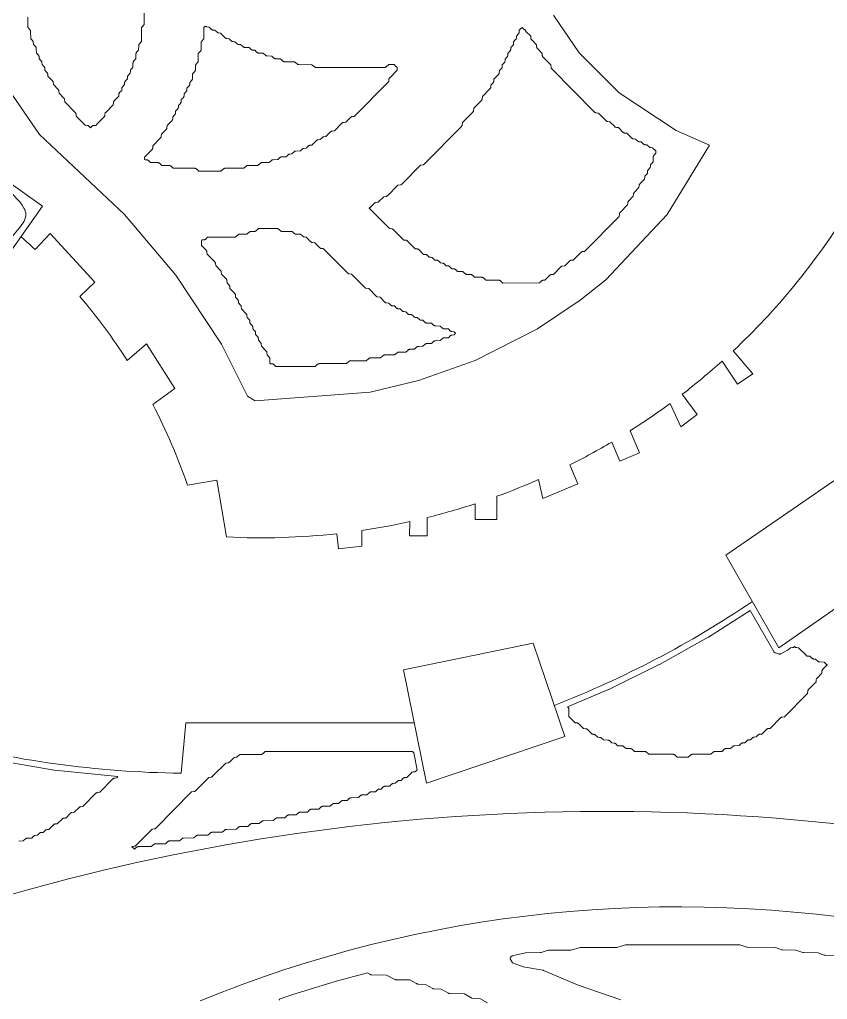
# Model space of a CAD drawing. Header units: inches. Extents: x 36 to 190, y -75 to 56.
# Drawn here: x 161.96 to 169.51, y -61.04 to -51.89 of the extents above; entities that cross this region are included whole.
import ezdxf

# ---------------------------------------------------------------- set-up
doc = ezdxf.new("R2010")
doc.units = ezdxf.units.IN
for name, color, linetype, lineweight in [('01_ORIGINAL_CAD', 7, 'CONTINUOUS', 20), ('02_APPROVED_PDF_OUTLINES', 7, 'CONTINUOUS', 15), ('03_ADDED_AREAS_SAME_COMPOSITION', 7, 'CONTINUOUS', 15), ('04_APPROVED_PERIMETER', 7, 'CONTINUOUS', 15)]:
    doc.layers.add(name, color=color, linetype=linetype, lineweight=lineweight)

# ---------------------------------------------------------------- blocks, each defined once
blk = doc.blocks.new('09_LOTUS')
at = {"layer": '01_ORIGINAL_CAD'}
for points in [[(51.2858, 38.9961), (52.1779, 38.364), (51.6649, 37.64), (50.8365, 38.2269), (51.2858, 38.9961)], [(52.2493, 38.1107), (52.1082, 37.9605)], [(52.2493, 38.1107), (52.6681, 37.6537), (52.5252, 37.5228)], [(52.9682, 36.924), (53.149, 37.0789), (53.4135, 36.6613), (53.2073, 36.5136)], [(58.5281, 36.9184), (58.6704, 36.7041), (58.8136, 36.7992), (58.6323, 37.0141)], [(58.0434, 36.5236), (58.1409, 36.3052), (58.2947, 36.4191), (58.1551, 36.6078)], [(57.4962, 36.1619), (57.5715, 35.985), (57.7545, 36.0629), (57.6677, 36.2668)], [(56.8117, 35.8113), (56.8528, 35.6336), (57.1795, 35.7726), (57.1045, 35.9487)], [(53.8052, 35.8063), (53.533, 35.7591)], [(53.8052, 35.8063), (53.8052, 35.8063)], [(58.564, 35.1056), (59.0582, 34.2414), (60.235, 35.0586), (59.5701, 35.7993), (58.564, 35.1056)], [(56.2206, 35.5856), (56.2206, 35.4387), (56.4229, 35.4387), (56.4229, 35.6554)], [(55.6105, 35.4191), (55.6079, 35.2876), (55.7705, 35.2876), (55.7705, 35.4566)], [(54.9286, 35.3065), (54.9443, 35.1648), (55.1599, 35.189), (55.1599, 35.3363)], [(53.5155, 33.5403), (53.4732, 33.0698)], [(53.5155, 33.5403), (55.6505, 33.5403)]]:
    blk.add_lwpolyline(points, dxfattribs=at)
for points in [[(59.8492, 35.4884, 0.057164), (61.253, 37.0882), (59.6813, 38.2893, -0.064319), (58.6323, 37.0141, -0.064319)], [(59.9983, 35.3223), (60.235, 35.0586), (61.8312, 36.8162), (61.9333, 37.4176, -0.214593), (63.5216, 35.6018, 0.212382), (64.1876, 33.5175, -0.642649), (62.1657, 32.1496, 0.132984), (51.6147, 31.858, -0.471407), (50.9129, 32.2446)], [(58.5281, 36.9184, -0.018836), (58.1551, 36.6078, -0.018836)], [(58.0434, 36.5236, -0.017658), (57.6677, 36.2668, -0.017658)], [(57.4962, 36.1619, -0.017305), (57.1045, 35.9487, -0.017305)], [(54.9286, 35.3065, -0.040089), (53.8973, 35.2756), (53.8052, 35.8063)], [(56.8117, 35.8113, -0.016254), (56.4229, 35.6554, -0.016254)], [(56.2206, 35.5856, -0.018166), (55.7705, 35.4566, -0.018166)], [(55.6105, 35.4191, -0.017778), (55.1599, 35.3363, -0.017778)], [(50.2735, 35.4003, -0.198705), (51.1432, 33.3921, 0.063223), (53.4732, 33.0698)], [(56.9594, 33.703, 0.056142), (58.8111, 34.6734)], [(53.6498, 30.945, -0.14301), (60.2429, 31.6303, -0.286424), (65.3601, 28.4306), (66.4807, 23.8898, -0.272091), (64.8996, 18.9541), (63.6613, 17.5325)]]:
    blk.add_lwpolyline(points, format="xyb", dxfattribs=at)
blk.add_lwpolyline([(55.5495, 34.0342), (56.7635, 34.2825), (57.0577, 33.4124), (55.766, 32.9757)], close=True, dxfattribs=at)
for start, end in [(46.78254, 48.64403), (32.63878, 40.4465), (19.0436, 27.66091)]:
    blk.add_arc((48.3626, 33.9743), 5.4698, start, end, dxfattribs=at)
at = {"layer": '02_APPROVED_PDF_OUTLINES'}
for points in [[(53.128, 40.3269), (53.1285, 40.0627), (53.1085, 40.0397), (53.1063, 40.0368), (53.1046, 40.0337), (53.1034, 40.0304), (53.1026, 40.0269), (53.1023, 40.0233), (53.1023, 39.9022), (53.0836, 39.882), (53.0817, 39.8797), (53.0801, 39.8771), (53.0788, 39.8744), (53.0778, 39.8715), (53.0772, 39.8685), (53.0769, 39.8655), (53.0761, 39.8218), (53.0572, 39.8015), (53.0553, 39.7991), (53.0537, 39.7966), (53.0524, 39.7938), (53.0514, 39.791), (53.0508, 39.788), (53.0505, 39.785), (53.0497, 39.7408), (53.0294, 39.7176), (53.0273, 39.7147), (53.0256, 39.7116), (53.0243, 39.7083), (53.0236, 39.7048), (53.0233, 39.7012), (53.0232, 39.6609), (53.0062, 39.6434), (53.004, 39.6408), (53.0021, 39.6379), (53.0007, 39.6348), (52.9997, 39.6315), (52.9992, 39.6281), (52.9975, 39.6077), (52.978, 39.5867), (52.9758, 39.584), (52.974, 39.5809), (52.9726, 39.5777), (52.9717, 39.5742), (52.9713, 39.5707), (52.9706, 39.5536), (52.9516, 39.533), (52.9493, 39.5303), (52.9475, 39.5272), (52.9462, 39.524), (52.9453, 39.5205), (52.9449, 39.517), (52.9442, 39.4999), (52.9251, 39.4793), (52.9229, 39.4766), (52.9211, 39.4735), (52.9197, 39.4703), (52.9188, 39.4668), (52.9185, 39.4633), (52.9178, 39.4462), (52.8987, 39.4256), (52.8965, 39.4229), (52.8946, 39.4198), (52.8933, 39.4166), (52.8924, 39.4131), (52.892, 39.4096), (52.8913, 39.3928), (52.8476, 39.3481), (52.8453, 39.3455), (52.8435, 39.3426), (52.842, 39.3394), (52.841, 39.3361), (52.8405, 39.3327), (52.8388, 39.3127), (52.7681, 39.2407), (52.7659, 39.2381), (52.764, 39.2352), (52.7626, 39.232), (52.7616, 39.2287), (52.7611, 39.2253), (52.7594, 39.2054), (52.6906, 39.1356), (52.6749, 39.1197), (52.6554, 39.118), (52.652, 39.1174), (52.6487, 39.1164), (52.6455, 39.1149), (52.6426, 39.1131), (52.64, 39.1108), (52.626, 39.0968), (52.6094, 39.1126), (52.6066, 39.1148), (52.6036, 39.1167), (52.6003, 39.1181), (52.5968, 39.119), (52.5933, 39.1194), (52.577, 39.1201), (52.4926, 39.2052), (52.4908, 39.2252), (52.4903, 39.2286), (52.4893, 39.2319), (52.4878, 39.235), (52.486, 39.2379), (52.4837, 39.2406), (52.3862, 39.3393), (52.3844, 39.3593), (52.3839, 39.3627), (52.3829, 39.366), (52.3814, 39.3691), (52.3796, 39.372), (52.3773, 39.3746), (52.3329, 39.4198), (52.3312, 39.4398), (52.3306, 39.4432), (52.3296, 39.4465), (52.3282, 39.4496), (52.3263, 39.4525), (52.3241, 39.4551), (52.2797, 39.5003), (52.2779, 39.5203), (52.2774, 39.5237), (52.2764, 39.527), (52.2749, 39.5301), (52.2731, 39.533), (52.2708, 39.5356), (52.2269, 39.5803), (52.2261, 39.5971), (52.2257, 39.6006), (52.2248, 39.604), (52.2234, 39.6073), (52.2216, 39.6103), (52.2194, 39.613), (52.2002, 39.6336), (52.1995, 39.6507), (52.1991, 39.6543), (52.1982, 39.6577), (52.1968, 39.6609), (52.195, 39.664), (52.1928, 39.6667), (52.1732, 39.6877), (52.1714, 39.7081), (52.1708, 39.7114), (52.1699, 39.7147), (52.1684, 39.7178), (52.1666, 39.7207), (52.1644, 39.7233), (52.1469, 39.7412), (52.1462, 39.7581), (52.1458, 39.7616), (52.1449, 39.765), (52.1435, 39.7682), (52.1417, 39.7713), (52.1395, 39.774), (52.1205, 39.7943), (52.1195, 39.838), (52.1192, 39.8411), (52.1186, 39.844), (52.1177, 39.8469), (52.1163, 39.8496), (52.1147, 39.8522), (52.1128, 39.8545), (52.0932, 39.8755), (52.0914, 39.8959), (52.0909, 39.8993), (52.0899, 39.9025), (52.0884, 39.9057), (52.0866, 39.9085), (52.0844, 39.9111), (52.0673, 39.9286), (52.067, 39.9958), (52.0667, 39.9994), (52.0659, 40.0028), (52.0646, 40.0062), (52.0629, 40.0093), (52.0608, 40.0121), (52.0406, 40.0352), (52.0402, 40.13)], [(51.7071, 33.1973), (52.2879, 33.0981), (52.2896, 33.0979), (52.883, 33.038), (52.8718, 33.0267), (52.8492, 33.0234), (52.846, 33.0227), (52.843, 33.0216), (52.8401, 33.0202), (52.8374, 33.0183), (52.835, 33.0162), (52.7128, 32.8923), (52.6902, 32.8891), (52.687, 32.8884), (52.6839, 32.8873), (52.6811, 32.8858), (52.6784, 32.884), (52.676, 32.8819), (52.5543, 32.7586), (52.5348, 32.7568), (52.5313, 32.7562), (52.528, 32.7552), (52.5248, 32.7537), (52.5219, 32.7518), (52.5193, 32.7495), (52.4749, 32.7048), (52.4552, 32.703), (52.4518, 32.7025), (52.4485, 32.7015), (52.4453, 32.7), (52.4424, 32.6981), (52.4398, 32.6958), (52.3953, 32.6511), (52.3757, 32.6493), (52.3723, 32.6488), (52.3689, 32.6477), (52.3658, 32.6462), (52.3629, 32.6443), (52.3602, 32.642), (52.3158, 32.5973), (52.2962, 32.5956), (52.2927, 32.595), (52.2894, 32.594), (52.2863, 32.5925), (52.2833, 32.5906), (52.2807, 32.5883), (52.2367, 32.5441), (52.2204, 32.5433), (52.2168, 32.5429), (52.2134, 32.542), (52.2101, 32.5406), (52.207, 32.5387), (52.2043, 32.5364), (52.1841, 32.5172), (52.1673, 32.5164), (52.1638, 32.516), (52.1603, 32.5151), (52.157, 32.5137), (52.154, 32.5118), (52.1512, 32.5096), (52.1306, 32.4899), (52.1106, 32.4881), (52.1072, 32.4875), (52.1038, 32.4865), (52.1007, 32.485), (52.0978, 32.4831), (52.0952, 32.4809), (52.0779, 32.4636), (52.0353, 32.4627), (52.0322, 32.4624), (52.0292, 32.4618), (52.0263, 32.4608), (52.0235, 32.4594), (52.021, 32.4578), (52.0186, 32.4558), (51.9986, 32.4368), (51.9557, 32.4358)]]:
    blk.add_lwpolyline(points, dxfattribs=at)
for points in [[(53.6988, 40.0453), (53.6999, 40.0442), (53.7026, 40.0424), (53.7055, 40.0409), (53.7086, 40.0399), (53.7117, 40.0392), (53.7348, 40.0359), (53.7561, 40.0157), (53.7589, 40.0135), (53.7619, 40.0116), (53.7652, 40.0102), (53.7687, 40.0093), (53.7722, 40.0089), (53.7889, 40.0082), (53.8092, 39.9889), (53.812, 39.9867), (53.8151, 39.9848), (53.8183, 39.9834), (53.8218, 39.9825), (53.8254, 39.9821), (53.8417, 39.9814), (53.8859, 39.9372), (53.8885, 39.9349), (53.8914, 39.933), (53.8946, 39.9315), (53.8979, 39.9305), (53.9014, 39.93), (53.9214, 39.9282), (53.9421, 39.9085), (53.9449, 39.9062), (53.9479, 39.9044), (53.9512, 39.903), (53.9547, 39.9021), (53.9582, 39.9017), (53.975, 39.9009), (53.9953, 39.8817), (53.998, 39.8794), (54.0011, 39.8776), (54.0044, 39.8762), (54.0078, 39.8753), (54.0114, 39.8749), (54.0281, 39.8741), (54.0484, 39.8549), (54.0508, 39.8529), (54.0533, 39.8513), (54.0561, 39.8499), (54.059, 39.8489), (54.062, 39.8483), (54.0651, 39.8481), (54.1077, 39.8472), (54.1251, 39.8299), (54.1277, 39.8277), (54.1306, 39.8258), (54.1337, 39.8243), (54.1371, 39.8233), (54.1405, 39.8228), (54.1605, 39.821), (54.1812, 39.8013), (54.1836, 39.7994), (54.1862, 39.7977), (54.1889, 39.7964), (54.1918, 39.7954), (54.1948, 39.7947), (54.1979, 39.7945), (54.2408, 39.7936), (54.2609, 39.7745), (54.2633, 39.7726), (54.2658, 39.7709), (54.2686, 39.7696), (54.2715, 39.7686), (54.2745, 39.768), (54.2776, 39.7677), (54.3205, 39.7668), (54.3406, 39.7478), (54.3429, 39.7458), (54.3455, 39.7441), (54.3483, 39.7428), (54.3512, 39.7418), (54.3542, 39.7412), (54.3573, 39.7409), (54.4007, 39.74), (54.4237, 39.7196), (54.4261, 39.7177), (54.4287, 39.7161), (54.4314, 39.7149), (54.4343, 39.714), (54.4372, 39.7135), (54.4402, 39.7133), (54.5337, 39.7131), (54.5565, 39.6928), (54.5589, 39.691), (54.5614, 39.6894), (54.5642, 39.6882), (54.5671, 39.6873), (54.57, 39.6867), (54.573, 39.6865), (54.6936, 39.6863), (54.7195, 39.6652), (54.7223, 39.6632), (54.7254, 39.6616), (54.7286, 39.6604), (54.7319, 39.6598), (54.7354, 39.6595), (55.3724, 39.66), (55.3758, 39.6602), (55.3792, 39.6609), (55.3824, 39.6621), (55.3855, 39.6637), (55.3883, 39.6657), (55.4141, 39.6869), (55.462, 39.6869), (55.4791, 39.6699), (55.4816, 39.6678), (55.4843, 39.6659), (55.4873, 39.6645), (55.4904, 39.6635), (55.4917, 39.6632), (55.4918, 39.6359), (55.422, 39.5648), (55.4197, 39.5622), (55.4179, 39.5592), (55.4164, 39.5561), (55.4154, 39.5528), (55.4149, 39.5494), (55.4132, 39.5294), (55.0908, 39.2025), (55.0745, 39.2018), (55.0715, 39.2015), (55.0685, 39.2008), (55.0656, 39.1997), (55.0629, 39.1983), (55.0604, 39.1966), (55.0581, 39.1946), (55.011, 39.1483), (54.9912, 39.1466), (54.9878, 39.146), (54.9845, 39.145), (54.9813, 39.1435), (54.9784, 39.1416), (54.9757, 39.1393), (54.9048, 39.0677), (54.8852, 39.066), (54.8818, 39.0654), (54.8784, 39.0644), (54.8753, 39.0629), (54.8724, 39.061), (54.8697, 39.0587), (54.8257, 39.0144), (54.8094, 39.0137), (54.8059, 39.0133), (54.8024, 39.0124), (54.7991, 39.011), (54.7961, 39.0091), (54.7933, 39.0068), (54.7726, 38.9872), (54.7527, 38.9853), (54.7492, 38.9848), (54.7459, 38.9838), (54.7427, 38.9823), (54.7398, 38.9804), (54.7372, 38.9781), (54.6932, 38.9338), (54.6768, 38.9331), (54.6733, 38.9327), (54.6698, 38.9318), (54.6665, 38.9304), (54.6635, 38.9285), (54.6607, 38.9262), (54.6401, 38.9065), (54.6201, 38.9047), (54.6167, 38.9042), (54.6133, 38.9032), (54.6102, 38.9017), (54.6073, 38.8998), (54.6047, 38.8975), (54.5874, 38.8803), (54.5448, 38.8793), (54.5417, 38.8791), (54.5387, 38.8784), (54.5358, 38.8774), (54.533, 38.8761), (54.5305, 38.8744), (54.5281, 38.8724), (54.5074, 38.8528), (54.4875, 38.8509), (54.484, 38.8504), (54.4807, 38.8494), (54.4776, 38.8479), (54.4747, 38.846), (54.4721, 38.8438), (54.4548, 38.8265), (54.4122, 38.8256), (54.4091, 38.8253), (54.4061, 38.8247), (54.4032, 38.8237), (54.4004, 38.8223), (54.3978, 38.8206), (54.3955, 38.8187), (54.3755, 38.7996), (54.3326, 38.7987), (54.3295, 38.7984), (54.3265, 38.7978), (54.3236, 38.7968), (54.3208, 38.7954), (54.3183, 38.7937), (54.3159, 38.7918), (54.2961, 38.7729), (54.2297, 38.7726), (54.2267, 38.7724), (54.2238, 38.7719), (54.2209, 38.7709), (54.2182, 38.7697), (54.2156, 38.7681), (54.2132, 38.7663), (54.1905, 38.746), (54.0971, 38.7457), (54.0941, 38.7455), (54.0911, 38.7449), (54.0882, 38.744), (54.0855, 38.7428), (54.0829, 38.7412), (54.0806, 38.7393), (54.0578, 38.7191), (53.8848, 38.7187), (53.8818, 38.7185), (53.8788, 38.7179), (53.876, 38.717), (53.8732, 38.7158), (53.8706, 38.7142), (53.8683, 38.7123), (53.8455, 38.6921), (53.6382, 38.6919), (53.6154, 38.7122), (53.613, 38.714), (53.6104, 38.7156), (53.6077, 38.7168), (53.6048, 38.7177), (53.6018, 38.7183), (53.5988, 38.7185), (53.3997, 38.7186), (53.3799, 38.7374), (53.3775, 38.7394), (53.3749, 38.7411), (53.3721, 38.7424), (53.3692, 38.7434), (53.3661, 38.744), (53.363, 38.7443), (53.2932, 38.7452), (53.2702, 38.7656), (53.2678, 38.7674), (53.2653, 38.769), (53.2625, 38.7702), (53.2597, 38.7711), (53.2567, 38.7717), (53.2537, 38.7719), (53.1876, 38.7721), (53.1704, 38.7891), (53.1678, 38.7914), (53.1649, 38.7933), (53.1618, 38.7947), (53.1584, 38.7957), (53.155, 38.7963), (53.1355, 38.798), (53.1313, 38.8022), (53.1312, 38.8231), (53.2011, 38.8942), (53.2033, 38.8968), (53.2052, 38.8998), (53.2066, 38.9029), (53.2076, 38.9062), (53.2081, 38.9096), (53.2098, 38.9296), (53.2805, 39.0016), (53.2827, 39.0043), (53.2846, 39.0072), (53.286, 39.0103), (53.287, 39.0136), (53.2876, 39.017), (53.2892, 39.037), (53.3334, 39.0822), (53.3357, 39.0848), (53.3375, 39.0878), (53.339, 39.0909), (53.34, 39.0942), (53.3405, 39.0976), (53.3422, 39.1178), (53.3879, 39.1656), (53.3899, 39.1679), (53.3915, 39.1704), (53.3929, 39.1731), (53.3939, 39.1759), (53.3945, 39.1788), (53.3949, 39.1818), (53.3956, 39.199), (53.4146, 39.2195), (53.4169, 39.2223), (53.4187, 39.2253), (53.42, 39.2286), (53.4209, 39.232), (53.4213, 39.2355), (53.422, 39.2527), (53.4411, 39.2732), (53.4433, 39.276), (53.4451, 39.279), (53.4465, 39.2823), (53.4473, 39.2857), (53.4477, 39.2892), (53.4484, 39.3061), (53.4658, 39.324), (53.468, 39.3266), (53.4698, 39.3295), (53.4712, 39.3326), (53.4722, 39.3359), (53.4727, 39.3393), (53.4745, 39.3596), (53.494, 39.3806), (53.4962, 39.3834), (53.498, 39.3864), (53.4993, 39.3897), (53.5002, 39.3931), (53.5006, 39.3966), (53.5013, 39.4138), (53.5204, 39.4343), (53.5226, 39.4371), (53.5244, 39.4401), (53.5258, 39.4434), (53.5267, 39.4468), (53.5271, 39.4503), (53.5278, 39.4675), (53.5468, 39.488), (53.5491, 39.4908), (53.5509, 39.4938), (53.5522, 39.4971), (53.5531, 39.5005), (53.5535, 39.504), (53.5542, 39.5212), (53.5733, 39.5417), (53.5752, 39.5441), (53.5768, 39.5466), (53.5782, 39.5494), (53.5791, 39.5523), (53.5797, 39.5552), (53.58, 39.5583), (53.5808, 39.6019), (53.5997, 39.6223), (53.6016, 39.6246), (53.6032, 39.6272), (53.6045, 39.6299), (53.6055, 39.6328), (53.6061, 39.6358), (53.6064, 39.6388), (53.6072, 39.6829), (53.6275, 39.7062), (53.6296, 39.7091), (53.6313, 39.7122), (53.6326, 39.7155), (53.6333, 39.719), (53.6336, 39.7226), (53.6337, 39.7905), (53.6538, 39.8136), (53.6559, 39.8164), (53.6577, 39.8196), (53.6589, 39.8229), (53.6597, 39.8264), (53.6599, 39.83), (53.66, 39.8979), (53.6801, 39.921), (53.6823, 39.9238), (53.684, 39.927), (53.6852, 39.9303), (53.686, 39.9338), (53.6863, 39.9374), (53.6863, 40.0369), (53.687, 40.0371), (53.6901, 40.0384), (53.693, 40.0402), (53.6957, 40.0424)], [(55.2292, 38.3479), (55.2305, 38.3481), (55.2336, 38.3492), (55.2365, 38.3507), (55.2393, 38.3525), (55.2418, 38.3547), (55.2862, 38.3994), (55.3058, 38.4011), (55.3092, 38.4017), (55.3126, 38.4027), (55.3157, 38.4042), (55.3187, 38.4061), (55.3213, 38.4084), (55.3657, 38.4531), (55.3853, 38.4549), (55.3888, 38.4554), (55.3921, 38.4565), (55.3953, 38.458), (55.3982, 38.4599), (55.4009, 38.4622), (55.4988, 38.5611), (55.5215, 38.5644), (55.5246, 38.5651), (55.5277, 38.5661), (55.5306, 38.5676), (55.5333, 38.5694), (55.5357, 38.5716), (55.7108, 38.7491), (55.7335, 38.7524), (55.7366, 38.7531), (55.7397, 38.7542), (55.7426, 38.7556), (55.7453, 38.7575), (55.7477, 38.7596), (56.0921, 39.1088), (56.0942, 39.1112), (56.096, 39.1139), (56.0974, 39.1168), (56.0984, 39.1198), (56.0991, 39.1229), (56.1022, 39.1459), (56.198, 39.2431), (56.2001, 39.2455), (56.2019, 39.2482), (56.2033, 39.251), (56.2043, 39.2541), (56.205, 39.2572), (56.2081, 39.2803), (56.2793, 39.3528), (56.2816, 39.3554), (56.2834, 39.3583), (56.2849, 39.3615), (56.2859, 39.3648), (56.2864, 39.3682), (56.2881, 39.3882), (56.3588, 39.4602), (56.361, 39.4629), (56.3629, 39.4658), (56.3643, 39.4689), (56.3653, 39.4722), (56.3658, 39.4756), (56.3675, 39.496), (56.387, 39.517), (56.3893, 39.5198), (56.3911, 39.5228), (56.3924, 39.5261), (56.3933, 39.5295), (56.3937, 39.533), (56.3944, 39.5498), (56.4382, 39.5945), (56.4404, 39.5971), (56.4422, 39.6), (56.4437, 39.6032), (56.4447, 39.6065), (56.4452, 39.6099), (56.4469, 39.6303), (56.4664, 39.6513), (56.4686, 39.654), (56.4704, 39.6571), (56.4718, 39.6603), (56.4727, 39.6637), (56.4731, 39.6673), (56.4738, 39.6844), (56.4929, 39.705), (56.4951, 39.7077), (56.4969, 39.7108), (56.4982, 39.714), (56.4991, 39.7174), (56.4995, 39.721), (56.5002, 39.7381), (56.5193, 39.7587), (56.5215, 39.7614), (56.5233, 39.7645), (56.5247, 39.7677), (56.5256, 39.7711), (56.526, 39.7747), (56.5267, 39.7918), (56.5457, 39.8124), (56.548, 39.8151), (56.5498, 39.8182), (56.5511, 39.8214), (56.552, 39.8248), (56.5524, 39.8284), (56.5531, 39.8455), (56.5722, 39.8661), (56.5744, 39.8688), (56.5762, 39.8719), (56.5776, 39.8751), (56.5785, 39.8785), (56.5788, 39.8821), (56.5795, 39.8992), (56.5986, 39.9198), (56.6008, 39.9225), (56.6026, 39.9256), (56.604, 39.9288), (56.6049, 39.9322), (56.6053, 39.9358), (56.606, 39.9529), (56.6251, 39.9735), (56.627, 39.9758), (56.6286, 39.9783), (56.6299, 39.9811), (56.6309, 39.9839), (56.6315, 39.9869), (56.6317, 39.9899), (56.6323, 40.0121), (56.6336, 40.0125), (56.6367, 40.0139), (56.6397, 40.0157), (56.6423, 40.0179), (56.6589, 40.0337), (56.673, 40.0197), (56.6754, 40.0176), (56.6782, 40.0158), (56.6811, 40.0143), (56.6842, 40.0133), (56.6874, 40.0127), (56.6881, 40.0126), (56.6882, 40.0117), (56.6889, 40.0085), (56.6899, 40.0054), (56.6913, 40.0025), (56.6931, 39.9997), (56.6952, 39.9973), (56.7396, 39.9521), (56.7414, 39.9321), (56.7419, 39.9287), (56.7429, 39.9254), (56.7444, 39.9223), (56.7462, 39.9194), (56.7485, 39.9168), (56.7929, 39.8717), (56.7946, 39.8516), (56.7952, 39.8482), (56.7962, 39.8449), (56.7976, 39.8418), (56.7995, 39.8389), (56.8017, 39.8363), (56.8461, 39.7912), (56.8479, 39.7712), (56.8484, 39.7678), (56.8494, 39.7645), (56.8509, 39.7613), (56.8527, 39.7584), (56.855, 39.7558), (56.9265, 39.6833), (56.9297, 39.6603), (56.9303, 39.6572), (56.9314, 39.6541), (56.9328, 39.6513), (56.9346, 39.6486), (56.9367, 39.6462), (57.3356, 39.2439), (57.338, 39.2417), (57.3407, 39.2399), (57.3436, 39.2385), (57.3467, 39.2374), (57.3498, 39.2367), (57.3725, 39.2335), (57.4443, 39.1615), (57.4469, 39.1592), (57.4498, 39.1573), (57.453, 39.1558), (57.4563, 39.1548), (57.4598, 39.1543), (57.4794, 39.1525), (57.524, 39.1079), (57.5267, 39.1056), (57.5296, 39.1037), (57.5328, 39.1022), (57.5361, 39.1012), (57.5395, 39.1006), (57.5591, 39.0989), (57.6038, 39.0542), (57.6064, 39.052), (57.6093, 39.0501), (57.6125, 39.0486), (57.6158, 39.0476), (57.6193, 39.047), (57.6389, 39.0453), (57.6835, 39.0006), (57.6861, 38.9983), (57.6891, 38.9964), (57.6922, 38.995), (57.6956, 38.9939), (57.699, 38.9934), (57.719, 38.9916), (57.7397, 38.972), (57.7425, 38.9697), (57.7456, 38.9678), (57.7489, 38.9664), (57.7523, 38.9655), (57.7559, 38.9651), (57.7726, 38.9644), (57.7929, 38.9452), (57.7956, 38.9429), (57.7987, 38.941), (57.802, 38.9396), (57.8054, 38.9387), (57.809, 38.9383), (57.8257, 38.9376), (57.846, 38.9184), (57.8488, 38.9161), (57.8518, 38.9142), (57.8551, 38.9128), (57.8586, 38.9119), (57.8621, 38.9115), (57.8784, 38.9108), (57.9088, 38.8802), (57.9088, 38.859), (57.8901, 38.8389), (57.8882, 38.8365), (57.8866, 38.834), (57.8853, 38.8312), (57.8843, 38.8283), (57.8837, 38.8254), (57.8835, 38.8223), (57.8826, 38.7787), (57.8637, 38.7583), (57.8615, 38.7556), (57.8597, 38.7525), (57.8584, 38.7493), (57.8575, 38.7459), (57.8571, 38.7423), (57.8564, 38.7252), (57.8373, 38.7046), (57.8351, 38.7019), (57.8333, 38.6988), (57.8319, 38.6956), (57.831, 38.6922), (57.8306, 38.6886), (57.8299, 38.6715), (57.8108, 38.6509), (57.8086, 38.6482), (57.8068, 38.6451), (57.8055, 38.6419), (57.8046, 38.6385), (57.8042, 38.6349), (57.8035, 38.6182), (57.7597, 38.5734), (57.7575, 38.5708), (57.7556, 38.5679), (57.7542, 38.5648), (57.7532, 38.5615), (57.7527, 38.5581), (57.751, 38.538), (57.7068, 38.4929), (57.7046, 38.4903), (57.7027, 38.4873), (57.7013, 38.4842), (57.7003, 38.4809), (57.6998, 38.4775), (57.6981, 38.4575), (57.6539, 38.4123), (57.6516, 38.4097), (57.6498, 38.4068), (57.6483, 38.4036), (57.6473, 38.4003), (57.6468, 38.3969), (57.6451, 38.3769), (57.5745, 38.3049), (57.5722, 38.3023), (57.5704, 38.2994), (57.5689, 38.2962), (57.5679, 38.2929), (57.5674, 38.2895), (57.5657, 38.2696), (57.2428, 37.9422), (57.2233, 37.9404), (57.2198, 37.9399), (57.2165, 37.9388), (57.2133, 37.9374), (57.2104, 37.9354), (57.2078, 37.9331), (57.1368, 37.8616), (57.1172, 37.8598), (57.1138, 37.8593), (57.1105, 37.8583), (57.1073, 37.8568), (57.1044, 37.8549), (57.1018, 37.8526), (57.0568, 37.8073), (57.0341, 37.804), (57.0309, 37.8034), (57.0279, 37.8023), (57.025, 37.8008), (57.0223, 37.799), (57.0199, 37.7969), (56.9512, 37.7273), (56.9317, 37.7255), (56.9282, 37.7249), (56.9249, 37.7239), (56.9218, 37.7224), (56.9188, 37.7205), (56.9162, 37.7182), (56.8722, 37.674), (56.8559, 37.6732), (56.8523, 37.6728), (56.8489, 37.6719), (56.8456, 37.6705), (56.8425, 37.6686), (56.8398, 37.6664), (56.82, 37.6476), (56.4804, 37.6473), (56.4576, 37.6675), (56.4552, 37.6694), (56.4527, 37.6709), (56.4499, 37.6722), (56.447, 37.6731), (56.4441, 37.6736), (56.4411, 37.6738), (56.3211, 37.674), (56.2983, 37.6942), (56.2959, 37.6961), (56.2934, 37.6977), (56.2906, 37.6989), (56.2877, 37.6998), (56.2848, 37.7004), (56.2818, 37.7005), (56.2154, 37.7007), (56.1955, 37.7196), (56.1932, 37.7216), (56.1906, 37.7232), (56.1878, 37.7246), (56.1849, 37.7256), (56.1819, 37.7262), (56.1788, 37.7264), (56.1354, 37.7274), (56.1124, 37.7478), (56.11, 37.7496), (56.1075, 37.7512), (56.1047, 37.7524), (56.1019, 37.7533), (56.0989, 37.7539), (56.0959, 37.7541), (56.0564, 37.7543), (56.0392, 37.7714), (56.0365, 37.7736), (56.0336, 37.7755), (56.0305, 37.777), (56.0272, 37.778), (56.0238, 37.7785), (56.0038, 37.7803), (55.983, 37.7999), (55.9802, 37.8022), (55.9772, 37.8041), (55.9739, 37.8055), (55.9704, 37.8064), (55.9669, 37.8068), (55.9502, 37.8075), (55.9299, 37.8267), (55.9271, 37.829), (55.924, 37.8309), (55.9208, 37.8323), (55.9173, 37.8332), (55.9138, 37.8336), (55.897, 37.8343), (55.8767, 37.8535), (55.874, 37.8558), (55.8709, 37.8577), (55.8676, 37.8591), (55.8642, 37.86), (55.8606, 37.8604), (55.8439, 37.8611), (55.8236, 37.8803), (55.8208, 37.8826), (55.8178, 37.8845), (55.8145, 37.8859), (55.811, 37.8868), (55.8075, 37.8872), (55.7907, 37.8879), (55.7704, 37.9071), (55.7677, 37.9094), (55.7646, 37.9113), (55.7613, 37.9127), (55.7579, 37.9136), (55.7543, 37.914), (55.738, 37.9147), (55.6938, 37.9589), (55.6912, 37.9612), (55.6882, 37.9631), (55.6851, 37.9646), (55.6818, 37.9656), (55.6783, 37.9661), (55.6587, 37.9679), (55.5875, 38.0393), (55.5849, 38.0416), (55.5819, 38.0435), (55.5788, 38.045), (55.5754, 38.046), (55.572, 38.0466), (55.5524, 38.0483), (55.4546, 38.1466), (55.4519, 38.1489), (55.449, 38.1508), (55.4459, 38.1523), (55.4425, 38.1533), (55.4391, 38.1538), (55.4195, 38.1556), (55.2292, 38.3475)], [(54.1966, 38.1561), (54.3774, 38.1562), (54.4002, 38.136), (54.4026, 38.1341), (54.4051, 38.1326), (54.4079, 38.1313), (54.4107, 38.1304), (54.4137, 38.1299), (54.4167, 38.1297), (54.5096, 38.1295), (54.5295, 38.1107), (54.5319, 38.1087), (54.5344, 38.107), (54.5372, 38.1057), (54.5401, 38.1047), (54.5431, 38.1041), (54.5462, 38.1038), (54.5891, 38.1029), (54.6092, 38.0839), (54.612, 38.0816), (54.615, 38.0798), (54.6183, 38.0784), (54.6218, 38.0775), (54.6253, 38.0771), (54.6417, 38.0763), (54.6858, 38.0321), (54.6885, 38.0299), (54.6914, 38.028), (54.6946, 38.0265), (54.6979, 38.0255), (54.7013, 38.0249), (54.7211, 38.0232), (54.7684, 37.9769), (54.7707, 37.9749), (54.7732, 37.9732), (54.7759, 37.9719), (54.7788, 37.9708), (54.7818, 37.9701), (54.7848, 37.9698), (54.8011, 37.9691), (55.0291, 37.7391), (55.0316, 37.737), (55.0342, 37.7352), (55.0371, 37.7337), (55.0402, 37.7326), (55.0433, 37.732), (55.066, 37.7287), (55.1887, 37.605), (55.1911, 37.6029), (55.1938, 37.6011), (55.1966, 37.5996), (55.1997, 37.5986), (55.2029, 37.5979), (55.2255, 37.5947), (55.295, 37.5246), (55.2974, 37.5224), (55.3001, 37.5206), (55.303, 37.5192), (55.306, 37.5181), (55.3092, 37.5174), (55.3319, 37.5142), (55.3771, 37.469), (55.3797, 37.4667), (55.3826, 37.4648), (55.3858, 37.4634), (55.3891, 37.4623), (55.3925, 37.4618), (55.4125, 37.46), (55.4333, 37.4403), (55.4361, 37.4381), (55.4391, 37.4362), (55.4424, 37.4348), (55.4459, 37.4339), (55.4494, 37.4335), (55.4661, 37.4328), (55.4864, 37.4135), (55.4892, 37.4113), (55.4923, 37.4094), (55.4955, 37.408), (55.499, 37.4071), (55.5025, 37.4067), (55.5193, 37.406), (55.5396, 37.3867), (55.5423, 37.3845), (55.5454, 37.3826), (55.5487, 37.3812), (55.5521, 37.3803), (55.5557, 37.3799), (55.5724, 37.3792), (55.5927, 37.3599), (55.5955, 37.3577), (55.5985, 37.3558), (55.6018, 37.3544), (55.6053, 37.3535), (55.6088, 37.3531), (55.6256, 37.3524), (55.6459, 37.3331), (55.6486, 37.3309), (55.6517, 37.329), (55.655, 37.3276), (55.6584, 37.3267), (55.662, 37.3263), (55.6787, 37.3256), (55.699, 37.3063), (55.7018, 37.3041), (55.7048, 37.3022), (55.7081, 37.3008), (55.7116, 37.2999), (55.7151, 37.2995), (55.7318, 37.2988), (55.7521, 37.2795), (55.7545, 37.2776), (55.7571, 37.2759), (55.7598, 37.2746), (55.7627, 37.2736), (55.7657, 37.2729), (55.7688, 37.2727), (55.8118, 37.2718), (55.8318, 37.2528), (55.8342, 37.2508), (55.8368, 37.2491), (55.8395, 37.2478), (55.8424, 37.2468), (55.8454, 37.2462), (55.8485, 37.2459), (55.8919, 37.245), (55.9149, 37.2246), (55.9173, 37.2227), (55.9199, 37.2212), (55.9226, 37.2199), (55.9255, 37.219), (55.9284, 37.2185), (55.9314, 37.2183), (55.971, 37.2181), (55.9882, 37.201), (55.9908, 37.1987), (55.9937, 37.1969), (55.9968, 37.1954), (56.0002, 37.1944), (56.0036, 37.1938), (56.0233, 37.1921), (56.038, 37.1775), (56.0234, 37.1629), (56.0037, 37.1612), (56.0003, 37.1606), (55.997, 37.1596), (55.9938, 37.1581), (55.9909, 37.1562), (55.9883, 37.154), (55.9712, 37.1369), (55.9316, 37.1366), (55.9287, 37.1364), (55.9257, 37.1359), (55.9228, 37.135), (55.9201, 37.1337), (55.9175, 37.1322), (55.9152, 37.1303), (55.8922, 37.1099), (55.8488, 37.1089), (55.8458, 37.1086), (55.8428, 37.108), (55.8398, 37.107), (55.8371, 37.1056), (55.8345, 37.104), (55.8322, 37.102), (55.8122, 37.0829), (55.7692, 37.082), (55.7662, 37.0817), (55.7632, 37.0811), (55.7603, 37.0801), (55.7575, 37.0787), (55.7549, 37.0771), (55.7526, 37.0751), (55.7326, 37.056), (55.6897, 37.0551), (55.6866, 37.0548), (55.6836, 37.0542), (55.6807, 37.0532), (55.6779, 37.0518), (55.6753, 37.0502), (55.673, 37.0482), (55.653, 37.0291), (55.6101, 37.0282), (55.607, 37.0279), (55.604, 37.0273), (55.6011, 37.0263), (55.5983, 37.0249), (55.5958, 37.0233), (55.5934, 37.0213), (55.5736, 37.0024), (55.5072, 37.0021), (55.5042, 37.0019), (55.5013, 37.0014), (55.4984, 37.0005), (55.4957, 36.9992), (55.4931, 36.9976), (55.4907, 36.9958), (55.468, 36.9755), (55.3746, 36.9752), (55.3716, 36.975), (55.3686, 36.9744), (55.3657, 36.9735), (55.363, 36.9723), (55.3604, 36.9707), (55.3581, 36.9688), (55.3353, 36.9486), (55.2419, 36.9482), (55.2389, 36.948), (55.236, 36.9475), (55.2331, 36.9466), (55.2303, 36.9453), (55.2278, 36.9438), (55.2254, 36.9419), (55.2027, 36.9216), (55.0562, 36.9213), (55.0532, 36.9211), (55.0502, 36.9205), (55.0473, 36.9196), (55.0446, 36.9184), (55.042, 36.9168), (55.0396, 36.9149), (55.0169, 36.8947), (54.7643, 36.8942), (54.7613, 36.894), (54.7583, 36.8935), (54.7554, 36.8926), (54.7526, 36.8913), (54.7501, 36.8897), (54.7477, 36.8879), (54.725, 36.8676), (54.3588, 36.8674), (54.339, 36.8862), (54.3362, 36.8884), (54.3332, 36.8903), (54.3299, 36.8917), (54.3264, 36.8926), (54.3229, 36.893), (54.3066, 36.8937), (54.3028, 36.8975), (54.3025, 36.9378), (54.3022, 36.9413), (54.3014, 36.9448), (54.3002, 36.9481), (54.2985, 36.9512), (54.2963, 36.954), (54.2758, 36.9775), (54.275, 36.9951), (54.2747, 36.9981), (54.274, 37.0011), (54.273, 37.0039), (54.2716, 37.0066), (54.27, 37.0091), (54.268, 37.0114), (54.2225, 37.0587), (54.2217, 37.0756), (54.2213, 37.0791), (54.2204, 37.0825), (54.2191, 37.0858), (54.2173, 37.0888), (54.215, 37.0916), (54.1959, 37.1121), (54.1951, 37.1293), (54.1947, 37.1328), (54.1938, 37.1362), (54.1924, 37.1395), (54.1906, 37.1425), (54.1884, 37.1452), (54.1688, 37.1662), (54.167, 37.1866), (54.1665, 37.19), (54.1655, 37.1932), (54.1641, 37.1964), (54.1622, 37.1992), (54.16, 37.2019), (54.1426, 37.2197), (54.1418, 37.2366), (54.1414, 37.2401), (54.1405, 37.2435), (54.1391, 37.2468), (54.1373, 37.2498), (54.1351, 37.2525), (54.1159, 37.2731), (54.1152, 37.2903), (54.1147, 37.2938), (54.1139, 37.2972), (54.1125, 37.3004), (54.1107, 37.3035), (54.1085, 37.3062), (54.0893, 37.3268), (54.0885, 37.3439), (54.0882, 37.3469), (54.0875, 37.3498), (54.0865, 37.3527), (54.0852, 37.3553), (54.0835, 37.3579), (54.0815, 37.3601), (54.036, 37.4074), (54.0353, 37.4244), (54.0349, 37.4279), (54.034, 37.4313), (54.0326, 37.4346), (54.0308, 37.4376), (54.0286, 37.4403), (54.0094, 37.4609), (54.0086, 37.4781), (54.0082, 37.4816), (54.0073, 37.485), (54.006, 37.4882), (54.0041, 37.4913), (54.0019, 37.494), (53.9823, 37.515), (53.9805, 37.5354), (53.98, 37.5388), (53.979, 37.5421), (53.9775, 37.5452), (53.9757, 37.5481), (53.9734, 37.5507), (53.9295, 37.5954), (53.9287, 37.6122), (53.9283, 37.6157), (53.9274, 37.6191), (53.9261, 37.6224), (53.9243, 37.6254), (53.922, 37.6281), (53.9024, 37.6491), (53.9006, 37.6695), (53.9001, 37.6729), (53.8991, 37.6762), (53.8977, 37.6793), (53.8958, 37.6822), (53.8936, 37.6849), (53.8492, 37.73), (53.8474, 37.75), (53.8469, 37.7534), (53.8459, 37.7567), (53.8444, 37.7598), (53.8426, 37.7627), (53.8403, 37.7653), (53.7959, 37.8105), (53.7942, 37.8305), (53.7936, 37.8339), (53.7926, 37.8372), (53.7912, 37.8403), (53.7893, 37.8432), (53.7871, 37.8458), (53.7161, 37.9178), (53.7143, 37.9378), (53.7138, 37.9412), (53.7128, 37.9445), (53.7113, 37.9476), (53.7095, 37.9505), (53.7072, 37.9531), (53.6637, 37.9974), (53.6636, 38.0451), (53.6677, 38.0492), (53.6873, 38.051), (53.6907, 38.0515), (53.694, 38.0526), (53.6971, 38.054), (53.7, 38.0559), (53.7027, 38.0582), (53.7197, 38.0752), (53.9716, 38.0757), (53.9746, 38.0759), (53.9775, 38.0764), (53.9804, 38.0773), (53.9832, 38.0786), (53.9858, 38.0801), (53.9881, 38.082), (54.0109, 38.1023), (54.0778, 38.1026), (54.0808, 38.1028), (54.0837, 38.1033), (54.0866, 38.1043), (54.0893, 38.1055), (54.0919, 38.1071), (54.0943, 38.1089), (54.117, 38.1292), (54.1574, 38.1295), (54.1604, 38.1297), (54.1633, 38.1303), (54.1662, 38.1312), (54.1689, 38.1324), (54.1715, 38.134), (54.1739, 38.1358)], [(59.1373, 34.2173), (59.1414, 34.2199), (59.1677, 34.2415), (59.1855, 34.2423), (59.189, 34.2428), (59.1924, 34.2437), (59.1956, 34.245), (59.1987, 34.2468), (59.2014, 34.2491), (59.2051, 34.2525), (59.2088, 34.249), (59.2116, 34.2468), (59.2146, 34.245), (59.2179, 34.2437), (59.2213, 34.2428), (59.2248, 34.2424), (59.2411, 34.2417), (59.3119, 34.1707), (59.3145, 34.1684), (59.3174, 34.1665), (59.3206, 34.165), (59.3239, 34.164), (59.3274, 34.1634), (59.3474, 34.1616), (59.3681, 34.142), (59.3709, 34.1397), (59.374, 34.1379), (59.3772, 34.1365), (59.3807, 34.1355), (59.3842, 34.1351), (59.401, 34.1344), (59.4213, 34.1152), (59.4236, 34.1132), (59.4262, 34.1115), (59.429, 34.1102), (59.4319, 34.1092), (59.4349, 34.1086), (59.4379, 34.1083), (59.4806, 34.1074), (59.498, 34.0902), (59.5004, 34.088), (59.5031, 34.0862), (59.5061, 34.0848), (59.5092, 34.0838), (59.5105, 34.0835), (59.5105, 34.083), (59.4672, 34.0387), (59.465, 34.0361), (59.4631, 34.0332), (59.4617, 34.0301), (59.4607, 34.0268), (59.4602, 34.0234), (59.4585, 34.0034), (59.4143, 33.9582), (59.412, 33.9556), (59.4102, 33.9527), (59.4087, 33.9495), (59.4077, 33.9462), (59.4072, 33.9428), (59.4055, 33.9228), (59.3349, 33.8508), (59.3326, 33.8482), (59.3308, 33.8452), (59.3293, 33.8421), (59.3283, 33.8388), (59.3278, 33.8354), (59.3261, 33.8154), (59.1092, 33.5955), (59.0896, 33.5937), (59.0862, 33.5932), (59.0828, 33.5922), (59.0797, 33.5907), (59.0768, 33.5887), (59.0741, 33.5864), (58.9767, 33.4881), (58.9571, 33.4863), (58.9537, 33.4857), (58.9503, 33.4847), (58.9472, 33.4832), (58.9443, 33.4813), (58.9416, 33.479), (58.8976, 33.4348), (58.8813, 33.434), (58.8778, 33.4336), (58.8743, 33.4327), (58.871, 33.4313), (58.868, 33.4294), (58.8652, 33.4272), (58.845, 33.4079), (58.8283, 33.4072), (58.8247, 33.4067), (58.8213, 33.4058), (58.818, 33.4044), (58.8149, 33.4026), (58.8122, 33.4003), (58.792, 33.381), (58.7752, 33.3803), (58.7717, 33.3799), (58.7682, 33.3789), (58.7649, 33.3775), (58.7619, 33.3757), (58.7591, 33.3734), (58.7385, 33.3537), (58.7185, 33.3519), (58.7151, 33.3514), (58.7117, 33.3503), (58.7086, 33.3489), (58.7057, 33.347), (58.7031, 33.3447), (58.6858, 33.3275), (58.6432, 33.3265), (58.6401, 33.3263), (58.6371, 33.3256), (58.6342, 33.3246), (58.6314, 33.3233), (58.6289, 33.3216), (58.6265, 33.3196), (58.6065, 33.3006), (58.5636, 33.2996), (58.5605, 33.2994), (58.5575, 33.2987), (58.5546, 33.2977), (58.5519, 33.2964), (58.5493, 33.2947), (58.5469, 33.2927), (58.5271, 33.2739), (58.4608, 33.2736), (58.4578, 33.2734), (58.4548, 33.2728), (58.4519, 33.2719), (58.4492, 33.2707), (58.4466, 33.2691), (58.4442, 33.2672), (58.4215, 33.247), (58.2515, 33.2469), (58.2481, 33.2466), (58.2447, 33.2459), (58.2415, 33.2448), (58.2385, 33.2432), (58.2357, 33.2412), (58.2098, 33.22), (58.1188, 33.2199), (58.108, 33.2199), (58.0852, 33.2401), (58.0829, 33.242), (58.0803, 33.2436), (58.0775, 33.2448), (58.0747, 33.2457), (58.0717, 33.2462), (58.0687, 33.2464), (57.8426, 33.2465), (57.8198, 33.2668), (57.8174, 33.2686), (57.8148, 33.2702), (57.8121, 33.2714), (57.8092, 33.2723), (57.8062, 33.2729), (57.8032, 33.2731), (57.7103, 33.2733), (57.6904, 33.2921), (57.6881, 33.2941), (57.6855, 33.2957), (57.6827, 33.2971), (57.6798, 33.2981), (57.6768, 33.2987), (57.6738, 33.2989), (57.6303, 33.2999), (57.6073, 33.3203), (57.6049, 33.3222), (57.6024, 33.3237), (57.5996, 33.3249), (57.5968, 33.3258), (57.5938, 33.3264), (57.5908, 33.3266), (57.5513, 33.3268), (57.5341, 33.3439), (57.5314, 33.3461), (57.5285, 33.348), (57.5254, 33.3495), (57.5221, 33.3505), (57.5187, 33.351), (57.4987, 33.3528), (57.4779, 33.3725), (57.4756, 33.3744), (57.473, 33.3761), (57.4702, 33.3774), (57.4673, 33.3784), (57.4643, 33.3791), (57.4612, 33.3793), (57.4186, 33.3802), (57.4012, 33.3974), (57.3986, 33.3997), (57.3957, 33.4016), (57.3926, 33.403), (57.3893, 33.4041), (57.3858, 33.4046), (57.3658, 33.4064), (57.3451, 33.426), (57.3423, 33.4283), (57.3393, 33.4302), (57.336, 33.4315), (57.3325, 33.4325), (57.329, 33.4329), (57.3126, 33.4336), (57.2684, 33.4778), (57.2658, 33.4801), (57.2629, 33.482), (57.2597, 33.4834), (57.2564, 33.4845), (57.253, 33.485), (57.2332, 33.4868), (57.1859, 33.533), (57.1836, 33.535), (57.1811, 33.5367), (57.1784, 33.5381), (57.1755, 33.5391), (57.1725, 33.5398), (57.1695, 33.5401), (57.1532, 33.5408), (57.0963, 33.5983), (57.0959, 33.6653), (57.0957, 33.6685), (57.0951, 33.6715), (57.0941, 33.6745), (57.0927, 33.6774), (57.091, 33.68), (57.0835, 33.6902), (57.4673, 33.8519), (57.4686, 33.8525), (57.9406, 34.0833), (57.9418, 34.0839), (58.3985, 34.3398), (58.3997, 34.3405), (58.7903, 34.5891), (59.0101, 34.206), (59.0118, 34.2035), (59.0137, 34.2011), (59.016, 34.1991), (59.0184, 34.1973), (59.0211, 34.1958), (59.0239, 34.1947), (59.0579, 34.1835), (59.0612, 34.1826), (59.0645, 34.1822), (59.0679, 34.1823), (59.0712, 34.1828), (59.0745, 34.1838), (59.0776, 34.1852)], [(53.011, 32.3816), (53.0149, 32.3855), (53.0344, 32.3873), (53.0379, 32.3878), (53.0412, 32.3888), (53.0444, 32.3903), (53.0473, 32.3923), (53.05, 32.3946), (53.2009, 32.5472), (53.2236, 32.5505), (53.2267, 32.5512), (53.2298, 32.5522), (53.2327, 32.5537), (53.2353, 32.5555), (53.2378, 32.5577), (53.5713, 32.8959), (53.5909, 32.8976), (53.5943, 32.8982), (53.5977, 32.8992), (53.6009, 32.9007), (53.6038, 32.9026), (53.6064, 32.9049), (53.7309, 33.0307), (53.7535, 33.034), (53.7567, 33.0347), (53.7597, 33.0357), (53.7626, 33.0372), (53.7653, 33.039), (53.7677, 33.0412), (53.8894, 33.1645), (53.9089, 33.1663), (53.9124, 33.1668), (53.9157, 33.1679), (53.9188, 33.1693), (53.9218, 33.1712), (53.9244, 33.1735), (53.9684, 33.2178), (53.9847, 33.2185), (53.9883, 33.2189), (53.9917, 33.2199), (53.995, 33.2213), (53.9981, 33.2231), (54.0008, 33.2254), (54.0206, 33.2442), (54.2197, 33.2447), (54.2227, 33.2448), (54.2256, 33.2454), (54.2285, 33.2463), (54.2313, 33.2475), (54.2339, 33.2491), (54.2362, 33.251), (54.2589, 33.2712), (55.6336, 33.2723), (55.6467, 33.2597), (55.6788, 33.1026), (55.6594, 33.083), (55.6399, 33.0812), (55.6364, 33.0806), (55.6331, 33.0796), (55.6299, 33.0781), (55.627, 33.0762), (55.6244, 33.0739), (55.5804, 33.0297), (55.564, 33.0289), (55.5605, 33.0285), (55.557, 33.0276), (55.5537, 33.0262), (55.5507, 33.0243), (55.5479, 33.0221), (55.5277, 33.0028), (55.511, 33.0021), (55.5075, 33.0016), (55.504, 33.0007), (55.5007, 32.9993), (55.4977, 32.9975), (55.4949, 32.9952), (55.4742, 32.9755), (55.4542, 32.9737), (55.4508, 32.9731), (55.4475, 32.9721), (55.4444, 32.9707), (55.4415, 32.9688), (55.4388, 32.9665), (55.4216, 32.9493), (55.3789, 32.9483), (55.3759, 32.948), (55.3729, 32.9474), (55.37, 32.9464), (55.3672, 32.9451), (55.3646, 32.9434), (55.3623, 32.9414), (55.3416, 32.9217), (55.3216, 32.9199), (55.3182, 32.9194), (55.3149, 32.9183), (55.3118, 32.9169), (55.3088, 32.915), (55.3062, 32.9127), (55.2889, 32.8955), (55.2463, 32.8945), (55.2433, 32.8943), (55.2403, 32.8936), (55.2373, 32.8926), (55.2346, 32.8913), (55.232, 32.8896), (55.2297, 32.8876), (55.2097, 32.8686), (55.1667, 32.8676), (55.1637, 32.8674), (55.1607, 32.8667), (55.1578, 32.8657), (55.155, 32.8644), (55.1524, 32.8627), (55.1501, 32.8607), (55.1302, 32.8418), (55.0608, 32.8407), (55.0577, 32.8405), (55.0547, 32.8398), (55.0517, 32.8388), (55.0489, 32.8375), (55.0463, 32.8358), (55.0439, 32.8338), (55.0241, 32.8149), (54.9843, 32.8147), (54.9813, 32.8145), (54.9783, 32.8139), (54.9755, 32.813), (54.9727, 32.8118), (54.9702, 32.8102), (54.9678, 32.8083), (54.9449, 32.7879), (54.9015, 32.7869), (54.8984, 32.7866), (54.8954, 32.786), (54.8925, 32.785), (54.8897, 32.7837), (54.8871, 32.782), (54.8848, 32.78), (54.865, 32.7612), (54.7986, 32.7609), (54.7956, 32.7607), (54.7927, 32.7601), (54.7898, 32.7592), (54.787, 32.758), (54.7845, 32.7564), (54.7821, 32.7545), (54.7592, 32.7341), (54.6894, 32.7331), (54.6863, 32.7328), (54.6833, 32.7322), (54.6803, 32.7312), (54.6775, 32.7299), (54.6749, 32.7282), (54.6725, 32.7262), (54.6527, 32.7073), (54.5864, 32.707), (54.5834, 32.7068), (54.5804, 32.7063), (54.5775, 32.7054), (54.5748, 32.7041), (54.5722, 32.7025), (54.5698, 32.7007), (54.5471, 32.6804), (54.4802, 32.6801), (54.4772, 32.6799), (54.4743, 32.6793), (54.4714, 32.6784), (54.4687, 32.6772), (54.4661, 32.6756), (54.4637, 32.6738), (54.4409, 32.6534), (54.371, 32.6523), (54.3679, 32.6521), (54.3649, 32.6514), (54.3619, 32.6505), (54.3591, 32.6491), (54.3565, 32.6474), (54.3542, 32.6454), (54.3344, 32.6266), (54.2415, 32.6262), (54.2385, 32.626), (54.2355, 32.6255), (54.2326, 32.6246), (54.2299, 32.6233), (54.2273, 32.6218), (54.2249, 32.6199), (54.2022, 32.5996), (54.1353, 32.5993), (54.1323, 32.5991), (54.1294, 32.5986), (54.1265, 32.5977), (54.1237, 32.5964), (54.1212, 32.5948), (54.1188, 32.593), (54.0959, 32.5726), (54.0261, 32.5715), (54.023, 32.5713), (54.0199, 32.5707), (54.017, 32.5697), (54.0142, 32.5683), (54.0116, 32.5666), (54.0092, 32.5646), (53.9895, 32.5458), (53.8965, 32.5455), (53.8935, 32.5453), (53.8906, 32.5447), (53.8877, 32.5438), (53.8849, 32.5426), (53.8824, 32.541), (53.88, 32.5391), (53.8572, 32.5188), (53.7608, 32.5177), (53.7577, 32.5174), (53.7547, 32.5168), (53.7517, 32.5158), (53.7489, 32.5145), (53.7463, 32.5128), (53.7439, 32.5108), (53.7241, 32.4919), (53.6312, 32.4916), (53.6282, 32.4914), (53.6252, 32.4908), (53.6224, 32.4899), (53.6196, 32.4887), (53.617, 32.4871), (53.6147, 32.4852), (53.5918, 32.4649), (53.4955, 32.4638), (53.4924, 32.4635), (53.4893, 32.4629), (53.4864, 32.4619), (53.4836, 32.4606), (53.4809, 32.4589), (53.4785, 32.4569), (53.4588, 32.438), (53.3659, 32.4377), (53.3629, 32.4375), (53.3599, 32.437), (53.357, 32.436), (53.3543, 32.4348), (53.3517, 32.4332), (53.3493, 32.4314), (53.3266, 32.4111), (53.2332, 32.4108), (53.2302, 32.4106), (53.2272, 32.41), (53.2243, 32.4091), (53.2216, 32.4079), (53.219, 32.4063), (53.2166, 32.4044), (53.1939, 32.3842), (53.074, 32.3838), (53.071, 32.3836), (53.068, 32.3831), (53.0651, 32.3822), (53.0624, 32.3809), (53.0598, 32.3793), (53.0574, 32.3775), (53.0375, 32.3597), (53.0204, 32.376), (53.0177, 32.3782), (53.0147, 32.38), (53.0116, 32.3814)]]:
    blk.add_lwpolyline(points, close=True, dxfattribs=at)
blk.add_open_spline([(51.1034, 38.3075), (51.086, 38.3926), (51.1774, 38.5203), (51.2475, 38.637), (51.2844, 38.6986), (51.3155, 38.7571), (51.3505, 38.7785), (51.3802, 38.7966), (51.4127, 38.7882), (51.4523, 38.7722), (51.6235, 38.7031), (51.9261, 38.493), (52.0045, 38.3471), (52.0261, 38.307), (52.0307, 38.2718), (52.0063, 38.2253), (51.9847, 38.1841), (51.9402, 38.134), (51.896, 38.0847), (51.8026, 37.9807), (51.7105, 37.8803), (51.6189, 37.8913), (51.5269, 37.9023), (51.4354, 38.0256), (51.3297, 38.1084), (51.2308, 38.1859), (51.1196, 38.228), (51.1034, 38.3075)], degree=3, knots=[0, 0, 0, 0, 0.127492, 0.127492, 0.127492, 0.194776, 0.194776, 0.194776, 0.251722, 0.251722, 0.251722, 0.498376, 0.498376, 0.498376, 0.566162, 0.566162, 0.566162, 0.626298, 0.626298, 0.626298, 0.753256, 0.753256, 0.753256, 0.880748, 0.880748, 0.880748, 1, 1, 1, 1], dxfattribs=at)
at = {"layer": '03_ADDED_AREAS_SAME_COMPOSITION'}
for points in [[(57.5819, 30.9535), (57.184, 31.0899), (56.8585, 31.2279), (56.8559, 31.2288), (56.8532, 31.2295), (56.6695, 31.2624), (56.5684, 31.2996), (56.546, 31.3359), (56.5506, 31.3512), (56.567, 31.3647), (56.6909, 31.3916), (56.8285, 31.3942), (56.8323, 31.3946), (56.8359, 31.3955), (56.9018, 31.4174), (57.111, 31.4175), (57.1145, 31.4178), (57.1179, 31.4185), (57.2013, 31.4424), (57.536, 31.4425), (57.5395, 31.4428), (57.5429, 31.4435), (57.6262, 31.4674), (58.6922, 31.4674), (58.7581, 31.4455), (58.7619, 31.4445), (58.7657, 31.4442), (59.0264, 31.4416), (59.0822, 31.4208), (59.085, 31.4199), (59.0878, 31.4194), (59.0906, 31.4192), (59.2171, 31.4174), (59.2831, 31.3955), (59.2868, 31.3946), (59.2905, 31.3942), (59.4263, 31.3917), (59.4822, 31.3708), (59.4849, 31.37), (59.4876, 31.3694), (59.4904, 31.3692), (59.6309, 31.3657)], [(54.3916, 30.9513), (54.3905, 30.9587), (54.5176, 31.0029), (54.9112, 31.124), (55.2149, 31.2058), (55.2434, 31.1897), (55.2462, 31.1883), (55.2492, 31.1873), (55.2523, 31.1866), (55.2554, 31.1864), (55.3934, 31.1847), (55.47, 31.1441), (55.4727, 31.1428), (55.4756, 31.1419), (55.4786, 31.1414), (55.4816, 31.1412), (55.6111, 31.1408), (55.6722, 31.1046), (55.6749, 31.1032), (55.6777, 31.1021), (55.6807, 31.1014), (55.6837, 31.1011), (55.7563, 31.0973), (55.8253, 31.0582), (55.8281, 31.0568), (55.831, 31.0558), (55.8339, 31.0552), (55.837, 31.0549), (55.9021, 31.0532), (55.9708, 31.0143), (55.9737, 31.0129), (55.9766, 31.0119), (55.9797, 31.0113), (55.9828, 31.0111), (56.1202, 31.0093), (56.1815, 30.973), (56.1842, 30.9717), (56.187, 30.9706), (56.1899, 30.9699), (56.1929, 30.9696), (56.2655, 30.9657), (56.3346, 30.9266)]]:
    blk.add_lwpolyline(points, dxfattribs=at)
at = {"layer": '04_APPROVED_PERIMETER'}
blk.add_lwpolyline([(56.9517, 40.1492), (57.1931, 39.7982), (57.5654, 39.4227), (58.0993, 39.0723), (58.4114, 38.9358), (58.0145, 38.2856), (57.4404, 37.6767), (57.2019, 37.4886), (56.8043, 37.2199), (56.2208, 36.9243), (55.6903, 36.736), (55.2393, 36.6283), (54.1636, 36.547), (54.0926, 36.5918), (53.8503, 37.0768), (53.4244, 37.7207), (52.9437, 38.2862), (52.1502, 39.0328), (51.8574, 39.462)], dxfattribs=at)

msp = doc.modelspace()

# ---------------------------------------------------------------- block references
msp.add_blockref('09_LOTUS', (110, -92))

doc.saveas('drawing.dxf')
